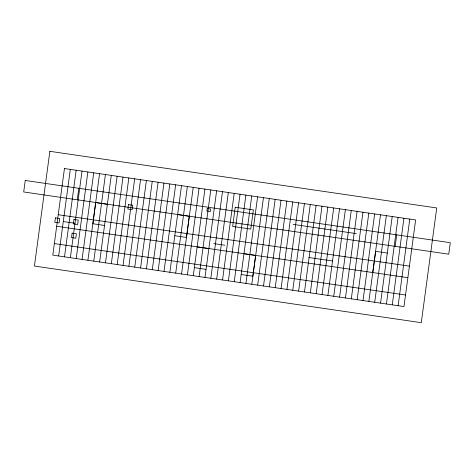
<?xml version="1.0" encoding="UTF-8"?>
<svg xmlns="http://www.w3.org/2000/svg" width="474" height="474" viewBox="0 0 474 474"><rect width="100%" height="100%" fill="white"/><g stroke="black" fill="none" stroke-linecap="round" stroke-linejoin="round"><path stroke-width="0.71" d="M58.652 255.99L70.306 169.39M64.505 256.849L76.16 170.243M77.28 199.797L78.826 188.308M70.359 257.702L82.014 171.102M76.207 258.561L87.862 171.961M82.061 259.414L93.716 172.814M87.915 260.273L99.57 173.674M93.769 261.133L105.424 174.527M99.623 261.986L111.277 175.386M105.477 262.845L117.131 176.245M111.325 263.704L122.979 177.098M117.179 264.557L128.833 177.957M123.033 265.416L134.687 178.817M128.887 266.275L140.541 179.67M134.74 267.129L146.395 180.529M140.594 267.988L152.249 181.388M146.448 268.847L158.097 182.241M152.296 269.7L163.951 183.1M158.15 270.559L169.805 183.959M164.004 271.418L175.658 184.813M169.858 272.272L181.512 185.672M175.712 273.131L187.366 186.531M181.566 273.984L193.22 187.384M187.414 274.843L199.068 188.243M193.268 275.702L204.922 189.102M199.121 276.555L210.776 189.956M204.975 277.414L216.63 190.815M210.829 278.274L222.484 191.668M216.683 279.127L228.338 192.527M222.531 279.986L234.186 193.386M228.385 280.845L240.04 194.239M234.239 281.698L245.893 195.098M240.093 282.557L251.747 195.958M245.947 283.416L257.601 196.811M251.801 284.27L263.455 197.67M257.655 285.129L269.303 198.529M263.503 285.988L275.157 199.382M269.356 286.841L281.011 200.241M275.21 287.7L286.865 201.1M281.064 288.553L292.719 201.954M286.918 289.413L298.573 202.813M292.772 290.272L304.426 203.672M298.62 291.125L310.274 204.525M304.474 291.984L316.128 205.384M310.328 292.843L321.982 206.237M316.182 293.696L327.836 207.097M322.036 294.555L333.69 207.956M327.889 295.415L339.544 208.809M333.737 296.268L345.392 209.668M339.591 297.127L351.246 210.527M345.445 297.986L357.1 211.38M351.299 298.839L362.954 212.239M357.153 299.698L368.808 213.099M363.007 300.557L374.661 213.952M368.861 301.411L380.509 214.811M372.795 272.503L375.645 251.35L387.252 253.051M374.709 302.27L386.363 215.67M380.563 303.129L392.217 216.523M386.417 303.982L398.071 217.382M395.174 246.344L396.72 234.855M392.271 304.841L403.925 218.241M398.124 305.694L409.779 219.095M293.175 224.374L356.329 233.623M107.337 204.294L95.724 202.594L92.88 223.746L104.493 225.446M177.667 214.592L189.28 216.292L186.43 237.444L174.823 235.744M58.237 214.716L409.412 266.139M63.368 221.565L74.305 223.171M213.827 243.6L224.765 245.2M308.87 257.518L332.493 260.978M56.684 226.264L407.859 277.687M197.196 246.889L208.809 248.589M244.015 253.744L255.628 255.445L252.838 276.212L241.225 274.511M54.35 243.583L405.531 295.006M194.399 267.656L206.012 269.356M25.246 180.464L23.7 191.952L448.754 254.194L450.3 242.7L25.246 180.464M49.865 151.313L34.43 266.044L421.285 322.687L436.726 207.956L49.865 151.313M55.417 217.868L54.818 222.306L59.09 222.934L59.688 218.49L55.417 217.868M64.452 168.531L52.798 255.131L403.978 306.554L415.633 219.954L64.452 168.531M72.119 233.143L71.521 237.581L75.793 238.209L76.391 233.771L72.119 233.143M73.962 219.438L73.363 223.876L77.635 224.504L78.234 220.06L73.962 219.438M128.46 204.626L127.862 209.064L132.133 209.692L132.732 205.248L128.46 204.626M207.221 208.501L206.889 210.954L210.349 211.457L210.675 209.004L207.221 208.501M235.228 207.245L232.651 226.424L250.793 229.078L253.377 209.899L235.228 207.245"/></g></svg>
